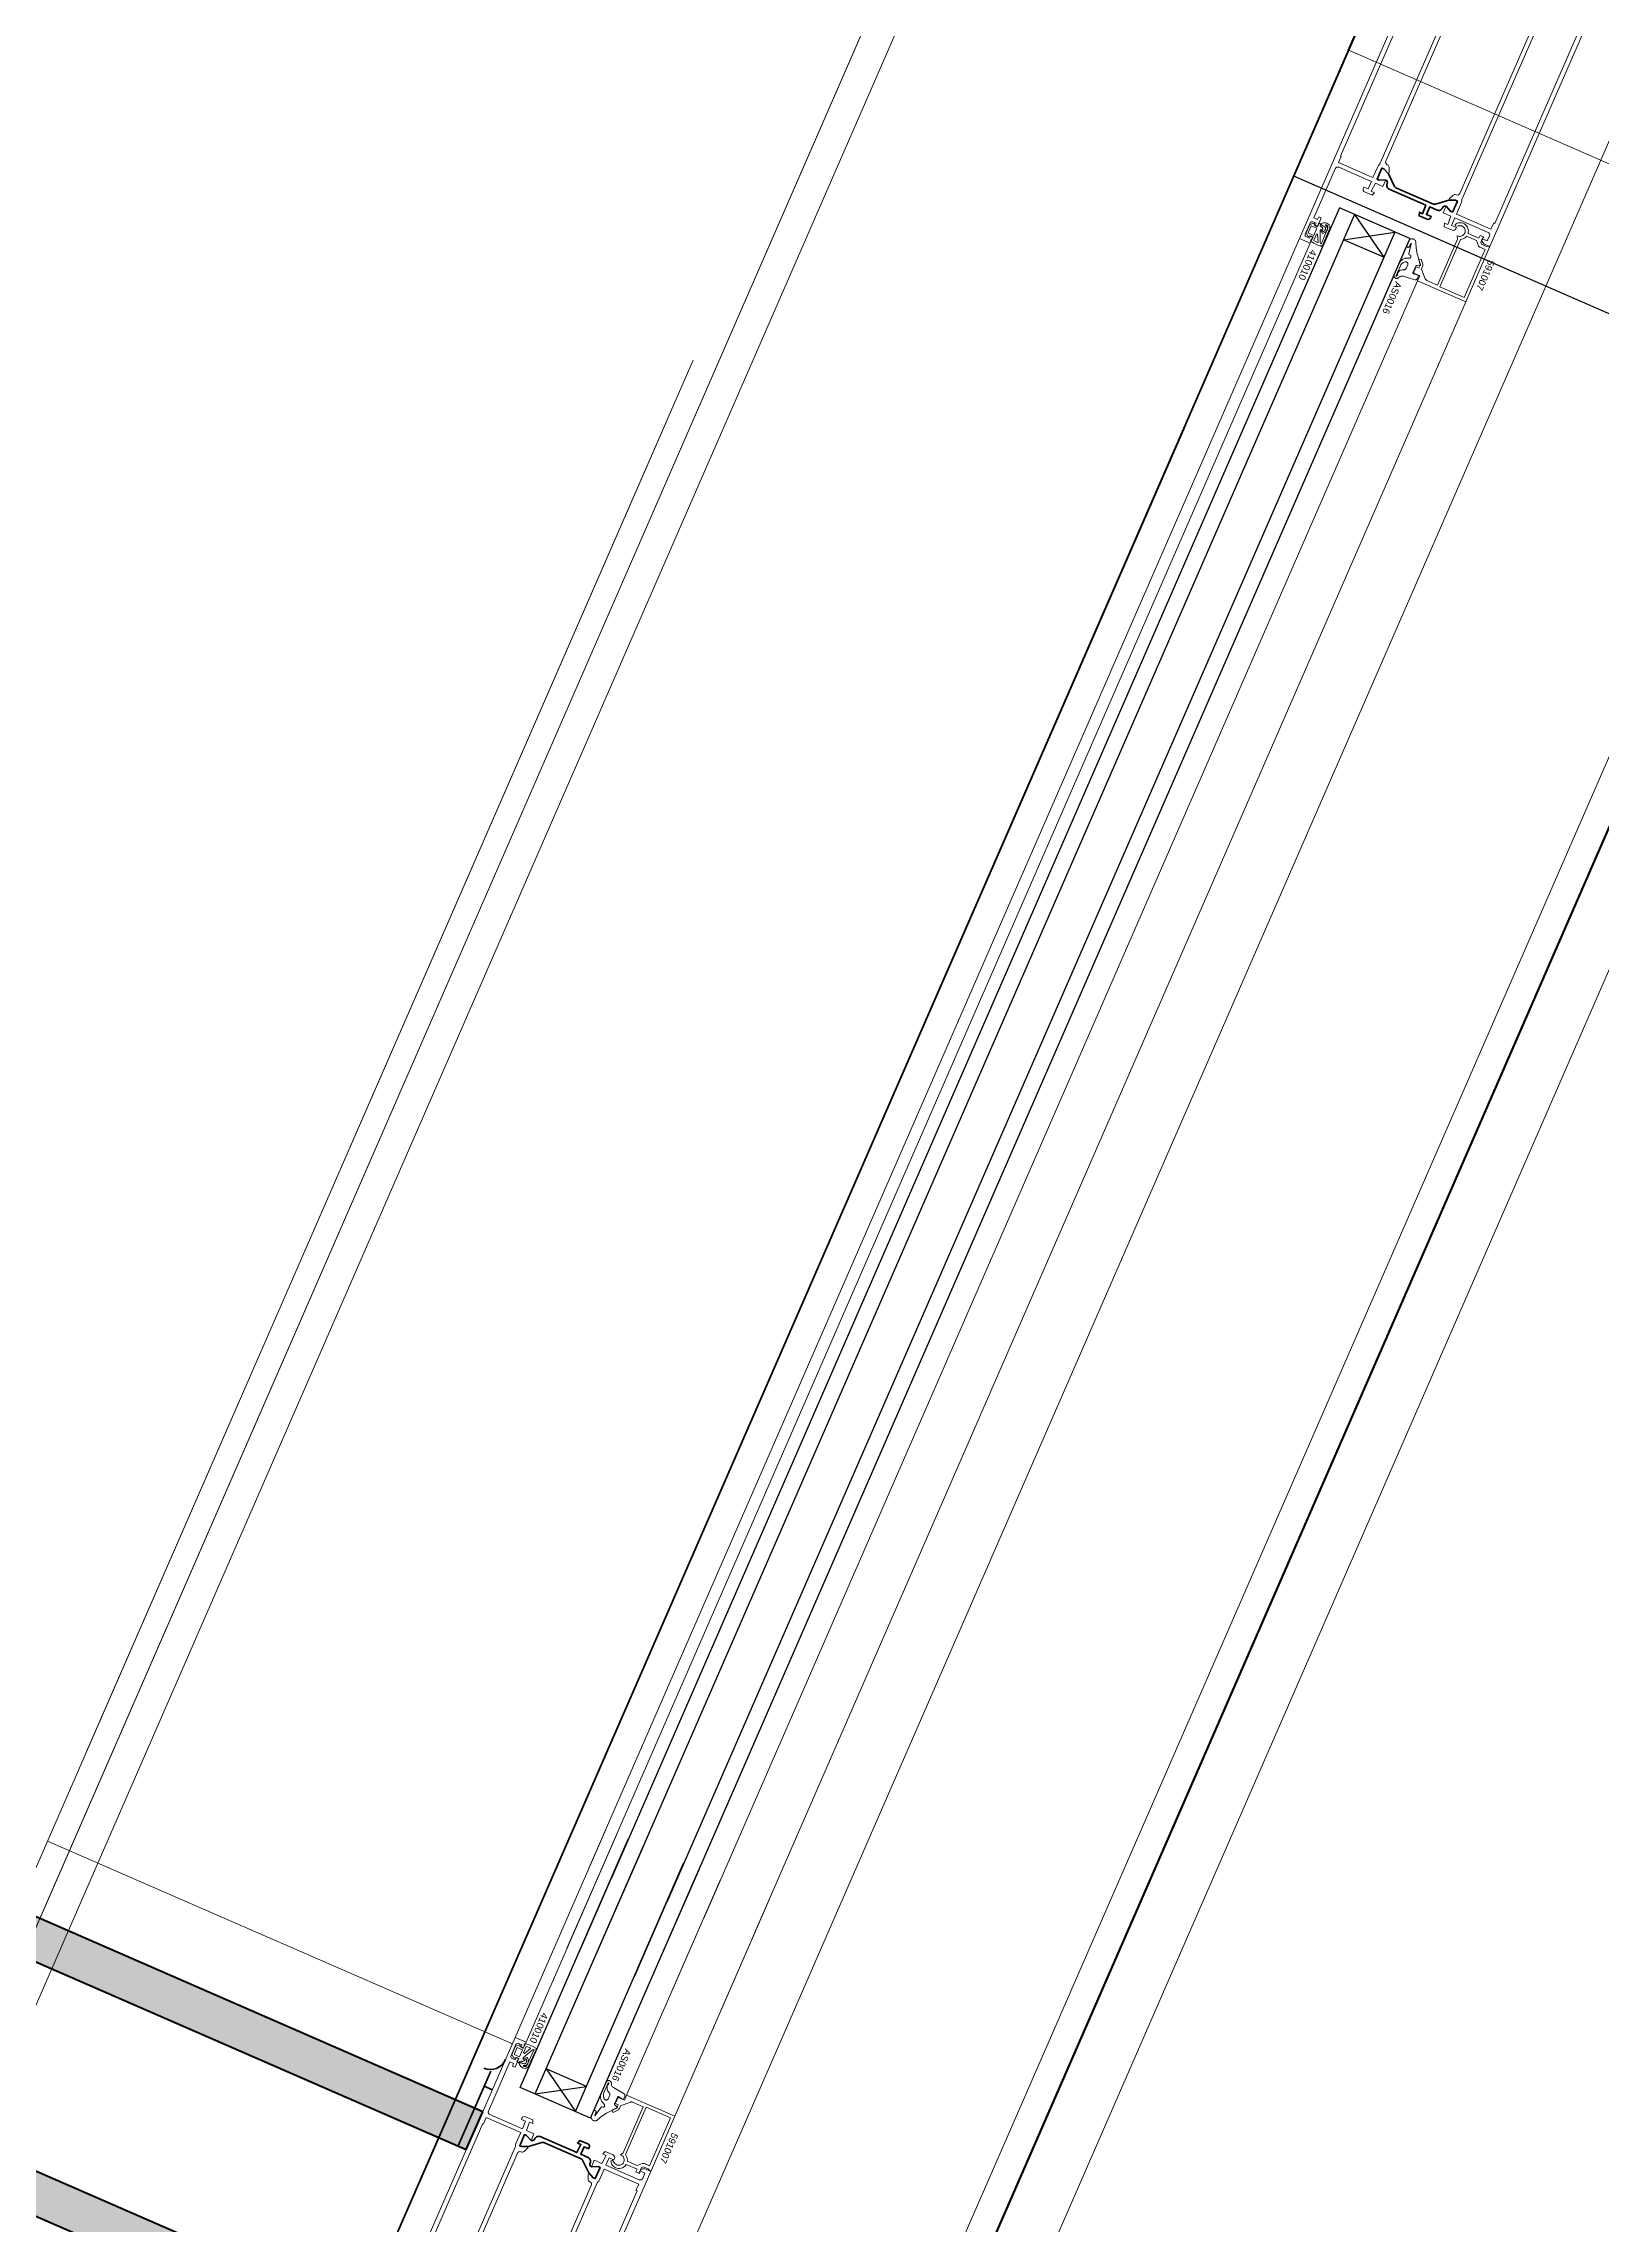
# Model space of a CAD drawing. Header units: millimetres. Extents: x -37281 to 954596, y -59787 to 956680.
# Drawn here: x 8513 to 9081, y -7704 to -6910 of the extents above; entities that cross this region are included whole.
import ezdxf
from ezdxf.enums import TextEntityAlignment as Align

# ---------------------------------------------------------------- set-up
doc = ezdxf.new("R2010")
doc.units = ezdxf.units.MM
doc.header["$MEASUREMENT"] = 0
doc.linetypes.add('Dot & Dashed', pattern=[670.277762, 352.777767, -176.388884, 0, -141.111112])
doc.linetypes.add('Double Dashed', pattern=[1093.611073, 529.166651, -211.666656, 141.111112, -211.666656])
for name, color, linetype, lineweight in [('0_Pen_No__2', 8, 'Continuous', 15), ('0_Pen_No__5', 7, 'Continuous', 25), ('0_Pen_No__6', 7, 'Continuous', 35), ('0_Pen_No__7', 7, 'Continuous', 35), ('0_Pen_No__9', 7, 'Continuous', 13), ('New_A-20-M_Floor_Slab_Pen_No__89', 8, 'Continuous', 20), ('New_A-20-M_Roof_Pen_No__93', 8, 'Continuous', 13), ('New_A-25-M_Curtain_Wall_Pen_No__90', 8, 'Continuous', 20), ('New_A-25-M_Wall_Ext_Pen_No__87', 8, 'Continuous', 20), ('New_ArchiCAD Windows_Pen_No__1', 7, 'Continuous', 13), ('New_ArchiCAD Windows_Pen_No__3', 7, 'Continuous', 18), ('New_ArchiCAD Zone Stamps_Pen_No__9', 7, 'Continuous', 13)]:
    doc.layers.add(name, color=color, linetype=linetype, lineweight=lineweight)
for name, color, linetype, lineweight, true_color in [('0_Pen_No__241', 7, 'Continuous', 13, 0xc30c20), ('0_Pen_No__40', 7, 'Continuous', 35, 0x2a2a2a), ('A-15-MG_Structural_Grid_Pen_No__163', 7, 'Continuous', 0, 0x750077), ('A-25-M_Wall_Int_Pen_No__107', 7, 'Continuous', 15, 0xa6a6a6), ('A-25-M_Wall_Int_Pen_No__27', 7, 'Continuous', 50, 0x2a2a2a), ('New_A-15-MG_Structural_Grid_Phase_2_Pen_No__222', 7, 'Continuous', 13, 0x65af33), ('New_A-25-M_Curtain_Wall_Pen_No__69', 7, 'Continuous', 20, 0x606060), ('New_A-35-M_FFE-Zone_Pen_No__74', 7, 'Continuous', 20, 0x606060), ('New_ArchiCAD Windows_Pen_No__23', 7, 'Continuous', 30, 0x2a2a2a)]:
    doc.layers.add(name, color=color, linetype=linetype, lineweight=lineweight, true_color=true_color)
for name, color, linetype in [('A-15-MG_Structural_Grid', 7, 'Continuous'), ('A-25-M_Wall_Int', 7, 'Continuous'), ('New_A-15-MG_Structural_Grid_Phase_2', 7, 'Continuous'), ('New_A-20-M_Floor_Slab', 7, 'Continuous'), ('New_A-20-M_Roof', 7, 'Continuous'), ('New_A-25-M_Curtain_Wall', 7, 'Continuous'), ('New_A-25-M_Wall_Ext', 7, 'Continuous'), ('New_A-35-M_FFE-Zone', 7, 'Continuous'), ('New_ArchiCAD Windows', 7, 'Continuous')]:
    doc.layers.add(name, color=color, linetype=linetype)
doc.styles.add('GENERATED_STYLE_2', font='')
doc.styles.add('GENERATED_STYLE_3', font='')
doc.styles.add('GENERATED_STYLE_4', font='')
doc.styles.get('GENERATED_STYLE_2').set_extended_font_data('Arial', bold=True)
doc.styles.get('GENERATED_STYLE_3').set_extended_font_data('Arial')
doc.styles.get('GENERATED_STYLE_4').set_extended_font_data('Swis721 BT')

# ---------------------------------------------------------------- blocks, each defined once
blk = doc.blocks.new('Wall_2_3', base_point=(10092.6, -4631.3))
at = {"layer": 'New_A-25-M_Wall_Ext_Pen_No__87', "linetype": 'Continuous', "flags": 128}
for points in [[(10000.93, -4591.33), (2142.47, -22613.27)], [(2234.14, -22653.24), (10092.6, -4631.3)]]:
    blk.add_lwpolyline(points, dxfattribs=at)
blk = doc.blocks.new('Wall_4_3', base_point=(9982.59, -4632.6))
at = {"layer": 'New_A-25-M_Wall_Ext_Pen_No__87', "linetype": 'Continuous', "flags": 128}
for points in [[(9831.34, -4566.65), (7921.52, -8946.49)], [(4871.77, -16353.33), (9982.59, -4632.6)]]:
    blk.add_lwpolyline(points, dxfattribs=at)
blk = doc.blocks.new('Single Office_INB 2115_9_3', base_point=(8057.77, -4933.21))
at = {"layer": 'New_A-35-M_FFE-Zone_Pen_No__74', "linetype": 'Continuous'}
blk.add_line((8511.78, -7592.83), (9849.29, -4525.48), dxfattribs=at)
at = {"layer": 'New_ArchiCAD Zone Stamps_Pen_No__9'}
for tag, height, style, p in [('ROOM_NAME', 250, 'GENERATED_STYLE_2', (6347.73, -3992.94)), ('zoneNameLine2', 250, 'GENERATED_STYLE_2', (6159.3, -4425.07)), ('ROOM_NUMBER', 200, 'GENERATED_STYLE_3', (5970.87, -4845.78)), ('measuredAreaCode', 200, 'GENERATED_STYLE_3', (5813.84, -5205.89)), ('DUMMY_649', 200, 'GENERATED_STYLE_3', (6121.24, -5339.93)), ('DUMMY_650', 200, 'GENERATED_STYLE_3', (6610.58, -5553.31)), ('DUMMY_651', 133.33, 'GENERATED_STYLE_3', (6889.88, -5659.86))]:
    blk.add_attdef(tag, text='', height=height, rotation=336.44041, dxfattribs=dict(at, style=style)).set_placement(p, align=Align.TOP_LEFT)
blk = doc.blocks.new('Slab_4_3', base_point=(-34879.65, -33019.01))
at = {"layer": 'New_A-20-M_Floor_Slab_Pen_No__89', "linetype": 'Continuous', "flags": 128}
blk.add_lwpolyline([(19341.14, -30335.29), (10989.45, -26693.54), (10933.09, -26822.78), (1863.41, -22867.95), (9871.66, -4502.51), (4224.74, -2040.17), (4132.95, -2000.14), (2145.42, -6558.18), (-3141.98, -4252.62), (-10743.58, -11326.43), (-11126.43, -10915.01), (-34879.65, -33019.01)], dxfattribs=at)
blk = doc.blocks.new('Slab_8_3', base_point=(10933.09, -26822.78))
at = {"layer": 'New_A-20-M_Floor_Slab_Pen_No__89', "linetype": 'Continuous', "flags": 128}
blk.add_lwpolyline([(10933.09, -26822.78), (1863.41, -22867.95), (9871.66, -4502.51), (18941.33, -8457.33)], close=True, dxfattribs=at)
blk = doc.blocks.new('Double Window 19[11]_3')
at = {"layer": 'New_ArchiCAD Windows_Pen_No__1', "linetype": 'Continuous'}
for p, q in [((8989.07, -6912.32), (8988.61, -6912.12)), ((9162.77, -6988.06), (8989.07, -6912.32))]:
    blk.add_line(p, q, dxfattribs=at)
at = {"layer": 'New_ArchiCAD Windows_Pen_No__23', "linetype": 'Continuous'}
blk.add_line((8988.61, -6912.12), (9018.58, -6843.37), dxfattribs=at)
blk = doc.blocks.new('Triple Window 19[17]_3')
at = {"layer": 'New_ArchiCAD Windows_Pen_No__1', "linetype": 'Continuous'}
for p, q in [((8989.07, -6912.32), (8988.61, -6912.12)), ((9162.77, -6988.06), (8989.07, -6912.32))]:
    blk.add_line(p, q, dxfattribs=at)
at = {"layer": 'New_ArchiCAD Windows_Pen_No__23', "linetype": 'Continuous'}
for p, q in [((8988.61, -6912.12), (8968.62, -6957.95)), ((8968.62, -6957.95), (9142.78, -7033.89))]:
    blk.add_line(p, q, dxfattribs=at)
at = {"layer": 'New_ArchiCAD Windows_Pen_No__3', "linetype": 'Continuous'}
for p, q in [((8837.36, -6846.16), (7898.06, -9000.28)), ((8968.62, -6957.95), (8626.08, -7743.51)), ((9171.94, -6992.06), (8232.63, -9146.17)), ((8800.24, -7819.46), (9142.78, -7033.89))]:
    blk.add_line(p, q, dxfattribs=at)
blk = doc.blocks.new('Wall_139_3', base_point=(10165.92, -4712.54))
at = {"layer": 'New_ArchiCAD Windows', "color": 251, "linetype": 'Continuous', "lineweight": 20, "true_color": 0x606060}
for name in ['Double Window 19[11]_3', 'Triple Window 19[17]_3']:
    blk.add_blockref(name, (0, 0), dxfattribs=at)
blk = doc.blocks.new('Wall_195_3', base_point=(8503.82, -7589.36))
at = {"layer": 'A-25-M_Wall_Int_Pen_No__107', "linetype": 'Continuous'}
blk.add_hatch(color=256, dxfattribs=at).paths.add_polyline_path([(8497.82, -7603.11), (8667.23, -7676.98), (8673.23, -7663.23), (8503.82, -7589.36)])
at = {"layer": 'A-25-M_Wall_Int_Pen_No__27', "linetype": 'Continuous', "flags": 128}
for points in [[(8673.23, -7663.23), (8503.82, -7589.36)], [(8497.82, -7603.11), (8667.23, -7676.98)], [(8667.23, -7676.98), (8673.23, -7663.23)]]:
    blk.add_lwpolyline(points, dxfattribs=at)
blk = doc.blocks.new('Wall_196_3', base_point=(8463.85, -7681.02))
at = {"layer": 'A-25-M_Wall_Int_Pen_No__107', "linetype": 'Continuous'}
blk.add_hatch(color=256, dxfattribs=at).paths.add_polyline_path([(8463.85, -7681.02), (8633.26, -7754.89), (8639.25, -7741.14), (8469.85, -7667.27)])
at = {"layer": 'A-25-M_Wall_Int_Pen_No__27', "linetype": 'Continuous', "flags": 128}
for points in [[(8469.85, -7667.27), (8463.85, -7681.02)], [(8639.25, -7741.14), (8469.85, -7667.27)], [(8463.85, -7681.02), (8633.26, -7754.89)], [(8633.26, -7754.89), (8639.25, -7741.14)]]:
    blk.add_lwpolyline(points, dxfattribs=at)
blk = doc.blocks.new('Morph_1_3')
at = {"layer": 'New_A-20-M_Roof_Pen_No__93', "linetype": 'Continuous', "flags": 128}
blk.add_lwpolyline([(2064.53, -22792.01), (10012.82, -4564.06)], dxfattribs=at)
blk = doc.blocks.new('Standard grid marker')
at = {"layer": 'A-15-MG_Structural_Grid_Pen_No__163', "linetype": 'Double Dashed'}
for p, q in [((1000, 0), (29725.95, 0)), ((29725.95, 0), (30725.95, 0))]:
    blk.add_line(p, q, dxfattribs=at)
blk.add_point((29725.95, 0), dxfattribs=at)
blk.add_point((29725.95, 0), dxfattribs=at)
at = {"layer": 'A-15-MG_Structural_Grid_Pen_No__163', "style": 'GENERATED_STYLE_4'}
for tag, p in [('AC_MarkerText_1_0', (-500, 41.18)), ('AC_MarkerText_1_1', (31225.95, 41.18))]:
    blk.add_attdef(tag, text='', height=350, rotation=90, dxfattribs=at).set_placement(p, align=Align.MIDDLE_CENTER)
blk = doc.blocks.new('Beam_4_3', base_point=(10000.93, -4591.33))
at = {"layer": 'New_A-25-M_Curtain_Wall_Pen_No__69', "linetype": 'Dot & Dashed'}
blk.add_line((10000.93, -4591.33), (2142.47, -22613.27), dxfattribs=at)
at = {"layer": 'New_A-25-M_Curtain_Wall_Pen_No__90', "linetype": 'Continuous'}
for p, q in [((10000.93, -4591.33), (2142.47, -22613.27)), ((10203.2, -4679.52), (2344.74, -22701.46))]:
    blk.add_line(p, q, dxfattribs=at)
blk = doc.blocks.new('Standard grid marker[55]_3', base_point=(12179.47, 840.07))
at = {"layer": 'New_A-15-MG_Structural_Grid_Phase_2_Pen_No__222', "linetype": 'Double Dashed'}
blk.add_line((11800.31, -29.45), (-2469.84, -32755.44), dxfattribs=at)
at = {"layer": 'New_A-15-MG_Structural_Grid_Phase_2_Pen_No__222', "style": 'GENERATED_STYLE_4'}
for tag, p in [('AC_MarkerText_1_0', (11806.43, 1584.91)), ('AC_MarkerText_1_1', (-3621.73, -33796.76))]:
    blk.add_attdef(tag, text='', height=350, rotation=336.44041, dxfattribs=at).set_placement(p, align=Align.MIDDLE_CENTER)

msp = doc.modelspace()

# ---------------------------------------------------------------- linework, layer by layer
at = {"layer": '0_Pen_No__2', "linetype": 'Continuous', "flags": 128}
for points in [[(9035.57, -6876.3), (9002.31, -6952.57, 0.414214), (9002.83, -6953.88), (9002.88, -6953.9, -0.294108), (9003.48, -6954.81), (9003.51, -6956.58), (9003.23, -6957.22), (9001.61, -6955.42), (9000.88, -6955.1), (8999.12, -6959.14), (8999.85, -6959.46), (9002.27, -6959.42), (9001.23, -6961.8), (8998.48, -6960.6), (8996.96, -6963.54), (8998.16, -6964.06), (8997.28, -6964.99), (8994.57, -6963.81, -0.414214), (8994.06, -6962.49), (8994.26, -6962.03), (8995.81, -6962.71), (8997.01, -6959.96), (8995.6, -6959.35), (8985.19, -6954.81, 0.414214), (8983.87, -6955.33), (8976.08, -6973.2), (8977.45, -6973.8), (8977.85, -6972.88), (8978.77, -6973.28), (8977.37, -6976.49), (8976.45, -6976.09), (8976.85, -6975.17), (8975.75, -6974.69, 0.414214), (8974.7, -6975.11), (8972.94, -6979.14, 0.414214), (8973.36, -6980.19), (8974.46, -6980.67), (8974.86, -6979.76), (8975.77, -6980.16), (8974.77, -6982.45), (8970.83, -6980.73), (9034.78, -6834.07)], [(9062.52, -6888.05), (9029.26, -6964.32, -0.414214), (9027.95, -6964.83), (9027.89, -6964.81, 0.294108), (9026.83, -6964.99), (9025.51, -6966.17), (9025.23, -6966.81), (9027.64, -6966.78), (9028.38, -6967.1), (9026.62, -6971.13), (9025.89, -6970.81), (9024.27, -6969.01), (9023.23, -6971.4), (9025.98, -6972.6), (9024.86, -6975.71), (9023.67, -6975.19), (9023.59, -6976.46), (9026.47, -6977.72, 0.414214), (9027.79, -6977.2), (9027.99, -6976.74), (9026.25, -6975.98), (9027.45, -6973.23), (9028.34, -6973.63), (9039.55, -6978.51, -0.414214), (9040.06, -6979.83), (9039.26, -6981.66), (9037.61, -6980.94), (9037.21, -6981.33), (9037.42, -6981.85, 0.198912), (9038.48, -6982.96), (9040.22, -6983.71), (9084.19, -6882.88)], [(9029.95, -6966.98, -0.112281), (9030.04, -6966.54), (9064.68, -6887.11, -0.112281), (9064.94, -6886.75, 0.112281), (9065.48, -6886.02), (9067.22, -6882.03), (9079.77, -6887.5), (9078.78, -6889.8), (9079.23, -6890), (9042.06, -6975.24), (9041.6, -6975.04), (9040.6, -6977.34), (9028.92, -6972.24)], [(9028.92, -6972.24), (9028.05, -6971.86), (9029.78, -6967.87, 0.112281), (9029.95, -6966.98)], [(8621.09, -7782.79), (8685.04, -7636.13), (8688.99, -7637.85), (8687.99, -7640.14), (8687.07, -7639.74), (8687.47, -7638.83), (8686.37, -7638.35, 0.414214), (8685.32, -7638.76), (8683.56, -7642.79, 0.414214), (8683.97, -7643.85), (8685.07, -7644.33), (8685.47, -7643.41), (8686.39, -7643.81), (8684.99, -7647.02), (8684.07, -7646.62), (8684.47, -7645.7), (8683.1, -7645.1), (8675.3, -7662.98, 0.414214), (8675.82, -7664.29), (8687.64, -7669.45), (8688.84, -7666.7), (8687.28, -7666.02), (8687.48, -7665.56, -0.414214), (8688.8, -7665.04), (8691.5, -7666.22), (8691.42, -7667.5), (8690.23, -7666.97), (8689.11, -7670.09), (8691.86, -7671.29), (8690.82, -7673.67), (8689.2, -7671.87), (8688.47, -7671.55), (8686.71, -7675.59), (8687.45, -7675.91), (8689.86, -7675.87), (8689.58, -7676.51), (8688.26, -7677.7, -0.294108), (8687.2, -7677.87), (8687.14, -7677.85, 0.414214), (8685.83, -7678.37), (8652.57, -7754.63, 0.414214)], [(8690.48, -7785.78), (8734.45, -7684.95), (8732.71, -7684.19, 0.198912), (8731.18, -7684.16), (8730.65, -7684.37), (8730.64, -7684.92), (8732.29, -7685.64), (8731.49, -7687.48, -0.414214), (8730.18, -7687.99), (8718.08, -7682.72), (8719.28, -7679.97), (8721.02, -7680.73), (8721.22, -7680.27, 0.414214), (8720.7, -7678.95), (8717.81, -7677.69), (8716.93, -7678.62), (8718.13, -7679.14), (8716.61, -7682.08), (8713.86, -7680.88), (8712.82, -7683.26), (8715.24, -7683.23), (8715.97, -7683.54), (8714.21, -7687.58), (8713.48, -7687.26), (8711.86, -7685.46), (8711.58, -7686.1), (8711.61, -7687.88, 0.294108), (8712.21, -7688.78), (8712.26, -7688.8, -0.414214), (8712.78, -7690.12), (8679.52, -7766.38, -0.414214)], [(8680.21, -7769.04, -0.112281), (8680.3, -7768.61), (8714.94, -7689.17, -0.112281), (8715.2, -7688.81, 0.112281), (8715.74, -7688.08), (8717.48, -7684.09), (8730.04, -7689.57), (8729.04, -7691.86), (8729.49, -7692.06), (8692.32, -7777.31), (8691.86, -7777.11), (8690.86, -7779.4), (8679.18, -7774.31)]]:
    msp.add_lwpolyline(points, format="xyb", dxfattribs=at)
for points in [[(8996.28, -6958.01), (8997.61, -6958.59), (8999.35, -6954.6, -0.112281), (8999.89, -6953.87, 0.112281), (9000.15, -6953.51), (9034.79, -6874.07, 0.112281), (9034.88, -6873.64, -0.112281), (9035.05, -6872.75), (9036.78, -6868.76), (9024.23, -6863.28), (9023.23, -6865.57), (9022.95, -6865.45), (8985.78, -6950.7), (8986.05, -6950.82), (8985.06, -6953.11)], [(8646.54, -7760.07), (8647.87, -7760.65), (8649.61, -7756.67, -0.112281), (8650.15, -7755.93, 0.112281), (8650.41, -7755.58), (8685.05, -7676.14, 0.112281), (8685.14, -7675.7, -0.112281), (8685.31, -7674.81), (8687.04, -7670.82), (8674.49, -7665.35), (8673.49, -7667.64), (8673.21, -7667.52), (8636.04, -7752.77), (8636.31, -7752.89), (8635.32, -7755.18)]]:
    msp.add_lwpolyline(points, format="xyb", close=True, dxfattribs=at)
for points in [[(9027.7, -6976.22), (9027.5, -6975.69), (9027.87, -6975.42), (9028.28, -6975.21), (9028.72, -6975.07), (9029.17, -6974.99), (9029.63, -6974.99), (9030.08, -6975.05), (9030.52, -6975.19), (9030.97, -6975.43), (9031.38, -6975.74), (9031.72, -6976.11), (9032, -6976.54), (9032.21, -6977.01), (9032.34, -6977.5), (9032.38, -6978.01), (9032.34, -6978.52), (9032.28, -6978.9), (9036.23, -6980.62), (9036.67, -6979.61), (9037.95, -6980.17), (9037.79, -6980.54), (9037.61, -6980.46), (9036.85, -6982.2), (9037.11, -6982.86), (9038.9, -6983.64), (9039.81, -6983.53), (9040.12, -6983.95), (9031.44, -7003.84), (9013.85, -6996.17), (9014.64, -6994.34), (9012.54, -6993.42), (9012.48, -6992.53), (9012.62, -6992.43), (9012.73, -6992.32), (9012.83, -6992.19), (9012.9, -6992.04), (9012.95, -6991.89), (9012.98, -6991.72), (9012.97, -6991.56), (9012.94, -6991.4), (9013.35, -6991.05), (9014.36, -6991.49), (9014.82, -6990.43), (9014.26, -6988.52), (9015.21, -6988.23), (9015.68, -6989.8), (9015.74, -6990.07), (9015.76, -6990.35), (9015.74, -6990.63), (9015.68, -6990.9), (9015.59, -6991.17), (9015.28, -6991.89), (9016.68, -6995.45), (9016.75, -6995.59), (9016.84, -6995.72), (9016.95, -6995.84), (9017.08, -6995.93), (9017.22, -6996), (9021.14, -6997.71)], [(9021.14, -6997.71), (9028.45, -6980.94), (9028.32, -6979.78), (9028.75, -6979.9), (9029.08, -6979.97), (9029.41, -6979.97), (9029.74, -6979.92), (9030.06, -6979.82), (9030.35, -6979.66), (9030.61, -6979.46), (9030.84, -6979.21), (9031.01, -6978.93), (9031.14, -6978.62), (9031.22, -6978.29), (9031.23, -6977.96), (9031.19, -6977.63), (9031.1, -6977.31), (9030.95, -6977.01), (9030.75, -6976.74), (9030.51, -6976.51), (9030.23, -6976.33), (9029.93, -6976.19), (9029.61, -6976.11), (9029.28, -6976.08), (9028.94, -6976.11), (9028.62, -6976.19), (9027.7, -6976.22)], [(8720.44, -7680.88), (8719.91, -7681.09), (8719.97, -7681.54), (8720.09, -7681.98), (8720.29, -7682.4), (8720.54, -7682.78), (8720.85, -7683.12), (8721.2, -7683.41), (8721.6, -7683.64), (8722.08, -7683.81), (8722.59, -7683.89), (8723.1, -7683.89), (8723.6, -7683.81), (8724.08, -7683.64), (8724.53, -7683.4), (8724.93, -7683.09), (8725.28, -7682.71), (8725.52, -7682.41), (8729.46, -7684.13), (8729.02, -7685.13), (8730.31, -7685.69), (8730.47, -7685.33), (8730.28, -7685.25), (8731.04, -7683.51), (8731.7, -7683.25), (8733.49, -7684.03), (8734.04, -7684.77), (8734.55, -7684.71), (8743.23, -7664.82), (8725.63, -7657.14), (8724.83, -7658.98), (8722.72, -7658.06), (8722.03, -7658.63), (8722.05, -7658.79), (8722.05, -7658.95), (8722.02, -7659.11), (8721.96, -7659.26), (8721.88, -7659.41), (8721.78, -7659.53), (8721.66, -7659.64), (8721.52, -7659.73), (8721.54, -7660.27), (8722.55, -7660.71), (8722.09, -7661.76), (8720.3, -7662.65), (8720.74, -7663.55), (8722.21, -7662.82), (8722.45, -7662.68), (8722.66, -7662.51), (8722.86, -7662.3), (8723.02, -7662.08), (8723.15, -7661.83), (8723.46, -7661.11), (8727.03, -7659.71), (8727.18, -7659.66), (8727.34, -7659.64), (8727.49, -7659.65), (8727.65, -7659.68), (8727.8, -7659.73), (8731.72, -7661.44)], [(8731.72, -7661.44), (8724.41, -7678.21), (8723.47, -7678.9), (8723.85, -7679.13), (8724.12, -7679.33), (8724.35, -7679.57), (8724.54, -7679.85), (8724.68, -7680.15), (8724.76, -7680.47), (8724.79, -7680.8), (8724.76, -7681.14), (8724.68, -7681.46), (8724.54, -7681.76), (8724.35, -7682.04), (8724.12, -7682.28), (8723.85, -7682.47), (8723.55, -7682.62), (8723.23, -7682.71), (8722.9, -7682.75), (8722.56, -7682.73), (8722.24, -7682.66), (8721.93, -7682.53), (8721.65, -7682.35), (8721.4, -7682.12), (8721.2, -7681.86), (8721.04, -7681.56), (8720.44, -7680.88)]]:
    msp.add_lwpolyline(points, dxfattribs=at)
for points in [[(9021.93, -6998.39), (9030.82, -7002.26), (9038.46, -6984.76), (9036.55, -6983.92), (9036.41, -6983.85), (9036.29, -6983.76), (9036.18, -6983.64), (9036.09, -6983.51), (9036.02, -6983.37), (9035.29, -6981.52), (9031.71, -6979.96), (9031.35, -6980.34), (9030.94, -6980.65), (9030.47, -6980.89), (9029.98, -6981.05), (9029.46, -6981.12)], [(8732.76, -7661.56), (8741.65, -7665.44), (8734.01, -7682.95), (8732.1, -7682.11), (8731.96, -7682.06), (8731.8, -7682.04), (8731.64, -7682.03), (8731.49, -7682.05), (8731.34, -7682.1), (8729.49, -7682.83), (8725.9, -7681.27), (8725.94, -7680.75), (8725.89, -7680.23), (8725.75, -7679.73), (8725.53, -7679.25), (8725.23, -7678.83)]]:
    msp.add_lwpolyline(points, close=True, dxfattribs=at)
at = {"layer": '0_Pen_No__241', "linetype": 'Continuous'}
msp.add_line((8514.61, -7564.61), (8684.02, -7638.48), dxfattribs=at)
at = {"layer": '0_Pen_No__40', "linetype": 'Continuous'}
for p, q in [((9735.36, -5700.74), (2596.69, -22071.98)), ((8676.11, -7648.45), (8664.12, -7675.95)), ((8676.71, -7655.25), (8673.71, -7653.95))]:
    msp.add_line(p, q, dxfattribs=at)
msp.add_arc((8676, -7641.85), 6, 246.44041, 336.44041, dxfattribs=at)
at = {"layer": '0_Pen_No__5', "linetype": 'Continuous'}
for p, q in [((8985.38, -6969.62), (8720.2, -7577.78)), ((8990.88, -6972.02), (8725.7, -7580.18)), ((9011.05, -6980.81), (8985.38, -6969.62)), ((8990.88, -6972.02), (9001.55, -6987.58)), ((9005.55, -6978.41), (8740.36, -7586.58)), ((9011.05, -6980.81), (8745.86, -7588.98)), ((8986.89, -6981.19), (9005.55, -6978.41)), ((9001.55, -6987.58), (8986.89, -6981.19)), ((8686.81, -7654.35), (8726.24, -7563.93)), ((8692.31, -7656.75), (8731.74, -7566.32)), ((8726.24, -7563.93), (8708.22, -7605.24)), ((8731.74, -7566.32), (8713.72, -7607.63)), ((8706.97, -7663.15), (8746.4, -7572.72)), ((8712.47, -7665.55), (8751.9, -7575.12)), ((8746.4, -7572.72), (8728.39, -7614.03)), ((8751.9, -7575.12), (8733.89, -7616.43)), ((8710.97, -7653.98), (8696.3, -7647.59)), ((8696.3, -7647.59), (8706.97, -7663.15)), ((8712.47, -7665.55), (8686.81, -7654.35)), ((8692.31, -7656.75), (8710.97, -7653.98))]:
    msp.add_line(p, q, dxfattribs=at)
at = {"layer": '0_Pen_No__6', "linetype": 'Continuous', "flags": 128}
for points in [[(9002.79, -6960.74, 0.414214), (9002.27, -6959.42), (8999.85, -6959.46), (8999.12, -6959.14), (9000.88, -6955.1), (9001.61, -6955.42), (9003.24, -6957.2), (9005.49, -6961.77, 0.176327), (9005.99, -6962.24), (9019.67, -6968.21, 0.176327), (9020.35, -6968.25), (9025.24, -6966.79), (9027.64, -6966.78), (9028.38, -6967.1), (9026.62, -6971.13), (9025.89, -6970.81), (9024.27, -6969.01, 0.414214), (9022.95, -6969.53), (9022.91, -6969.62, -0.414214), (9020.94, -6970.4), (9018.28, -6969.24), (9017.08, -6971.99), (9018.82, -6972.75), (9018.62, -6973.21, -0.414214), (9017.31, -6973.72), (9014.42, -6972.46), (9014.5, -6971.19), (9015.7, -6971.71), (9016.81, -6968.6), (9003.52, -6962.8, -0.414214), (9002.75, -6960.83)], [(8711.85, -7685.48), (8713.48, -7687.26), (8714.21, -7687.58), (8715.97, -7683.54), (8715.24, -7683.23), (8712.82, -7683.26, -0.414214), (8712.3, -7681.95), (8712.34, -7681.85, 0.414214), (8711.57, -7679.88), (8708.91, -7678.72), (8710.11, -7675.97), (8711.85, -7676.73), (8712.05, -7676.27, 0.414214), (8711.53, -7674.96), (8708.65, -7673.7), (8707.77, -7674.62), (8708.96, -7675.14), (8707.44, -7678.08), (8694.15, -7672.29, 0.414214), (8692.18, -7673.06), (8692.14, -7673.15, -0.414214), (8690.82, -7673.67), (8689.2, -7671.87), (8688.47, -7671.55), (8686.71, -7675.59), (8687.45, -7675.91), (8689.85, -7675.89), (8694.74, -7674.43, -0.176327), (8695.42, -7674.47), (8709.1, -7680.44, -0.176327), (8709.6, -7680.91)]]:
    msp.add_lwpolyline(points, format="xyb", close=True, dxfattribs=at)
at = {"layer": '0_Pen_No__9', "linetype": 'Continuous'}
for p, q in [((8970.83, -6980.73), (8712.04, -7574.23)), ((8974.77, -6982.45), (8715.98, -7575.95)), ((9013.85, -6996.17), (8753.84, -7592.45)), ((9031.44, -7003.84), (8771.44, -7600.13)), ((8685.04, -7636.13), (8718.08, -7560.37)), ((8688.99, -7637.85), (8722.02, -7562.09)), ((8722.02, -7562.09), (8704.01, -7603.4)), ((8725.63, -7657.14), (8759.88, -7578.6)), ((8759.88, -7578.6), (8741.87, -7619.91)), ((8743.23, -7664.82), (8777.48, -7586.27)), ((8777.48, -7586.27), (8759.47, -7627.58))]:
    msp.add_line(p, q, dxfattribs=at)
at = {"layer": '0_Pen_No__9', "linetype": 'Continuous', "flags": 128}
for points in [[(8981.78, -6977.18), (8979.37, -6983.06), (8979.09, -6983.62), (8978.53, -6983.35), (8978.46, -6983.51), (8978.29, -6983.46), (8977.14, -6983.05), (8976.05, -6982.5), (8975.05, -6981.82), (8974.82, -6981.64), (8975.72, -6980.35), (8974.41, -6979.78), (8974.29, -6980.06), (8973.93, -6980.07), (8973.25, -6978.7), (8974.58, -6975.63), (8976.05, -6975.2), (8976.29, -6975.47), (8976.17, -6975.75), (8977.48, -6976.32), (8977.72, -6975.21), (8978.5, -6975.37), (8978.37, -6976), (8978.72, -6976.51), (8978.84, -6976.56), (8978.94, -6976.62), (8979.03, -6976.7), (8979.11, -6976.79), (8979.17, -6976.89), (8979.22, -6977), (8979.25, -6977.12), (8979.29, -6977.29), (8979.31, -6977.47), (8979.29, -6977.65), (8979.25, -6977.82), (8979.18, -6977.99), (8979.43, -6978.27), (8979.63, -6978.18), (8979.82, -6978.05), (8979.99, -6977.9), (8980.13, -6977.73), (8980.24, -6977.53), (8980.32, -6977.32), (8980.34, -6977.18), (8980.34, -6977.05), (8980.31, -6976.92), (8980.26, -6976.79), (8980.19, -6976.68), (8980.09, -6976.58), (8979.99, -6976.49), (8979.81, -6976.34), (8979.61, -6976.21), (8979.39, -6976.11), (8979.16, -6976.05), (8978.92, -6976.02), (8978.73, -6975.31), (8979.12, -6975.15), (8979.53, -6975.05), (8979.94, -6975.02), (8980.36, -6975.07), (8980.77, -6975.18), (8981.14, -6975.37), (8981.48, -6975.61), (8981.63, -6975.8), (8981.75, -6976.01), (8981.84, -6976.24), (8981.88, -6976.47), (8981.89, -6976.71), (8981.86, -6976.95)], [(8978.88, -6982.54), (8981.19, -6976.82), (8981.2, -6976.68), (8981.19, -6976.53), (8981.16, -6976.39), (8981.1, -6976.26), (8981.03, -6976.13), (8980.93, -6976.02), (8980.82, -6975.93), (8980.69, -6975.86), (8980.56, -6975.81), (8980.42, -6975.78), (8980.35, -6975.93), (8980.54, -6976.08), (8980.7, -6976.26), (8980.83, -6976.45), (8980.93, -6976.67), (8980.99, -6976.9), (8981.01, -6977.14), (8980.99, -6977.37), (8980.86, -6977.71), (8980.68, -6978.02), (8980.46, -6978.3), (8980.19, -6978.53), (8979.88, -6978.72), (8979.55, -6978.86), (8979.2, -6978.95), (8978.58, -6977.83), (8978.8, -6977.61), (8978.69, -6977.31), (8978.34, -6977.79), (8978.4, -6982.25), (8978.62, -6982.72), (8978.81, -6982.71)], [(8976.01, -6979.61), (8974, -6978.73), (8975.11, -6976.16), (8977.13, -6977.04)], [(8976.1, -6981.47), (8976, -6981.4), (8976.98, -6979.14), (8977.36, -6979.2), (8977.6, -6982.27), (8977.37, -6982.17)], [(9012.9, -6995.82), (9013.03, -6995.83), (9013.16, -6995.82), (9013.29, -6995.79), (9013.41, -6995.73), (9013.52, -6995.66), (9013.62, -6995.57), (9013.7, -6995.47), (9013.77, -6995.35), (9014.12, -6994.54), (9014.13, -6994.5), (9014.14, -6994.45), (9014.14, -6994.39), (9014.13, -6994.34), (9014.12, -6994.3), (9014.09, -6994.25), (9014.06, -6994.21), (9014.02, -6994.18), (9013.98, -6994.15), (9013.93, -6994.14), (9012.36, -6993.66), (9012.31, -6993.65), (9012.27, -6993.62), (9012.23, -6993.59), (9012.2, -6993.55), (9012.17, -6993.5), (9012.16, -6993.46), (9012.15, -6993.41), (9012.15, -6993.36), (9012.15, -6993.31), (9012.17, -6993.26), (9013.25, -6990.79), (9013.27, -6990.75), (9013.29, -6990.71), (9013.33, -6990.68), (9013.36, -6990.66), (9013.4, -6990.63), (9013.45, -6990.62), (9013.49, -6990.61), (9013.54, -6990.61), (9014.61, -6990.68), (9014.66, -6990.68), (9014.71, -6990.67), (9014.75, -6990.65), (9014.8, -6990.63), (9014.83, -6990.59), (9014.87, -6990.56), (9014.89, -6990.51), (9014.91, -6990.47), (9014.92, -6990.42), (9014.92, -6990.37), (9014.92, -6990.32), (9014.9, -6990.27), (9014.31, -6988.34), (9013.68, -6986.35), (9013.33, -6984.3), (9013.27, -6982.21), (9013.24, -6981.98), (9013.16, -6981.75), (9013.05, -6981.54), (9012.91, -6981.35), (9012.73, -6981.18), (9012.53, -6981.05), (9012.31, -6980.96), (9012.08, -6980.91), (9011.84, -6980.89), (9011.6, -6980.92), (9011.37, -6980.99), (9011.16, -6981.09), (9010.96, -6981.23), (9010.79, -6981.4), (9009.97, -6983.29), (9009.94, -6983.37), (9009.93, -6983.45), (9009.93, -6983.53), (9009.94, -6983.62), (9009.97, -6983.69), (9010.01, -6983.77), (9010.06, -6983.83), (9010.12, -6983.89), (9010.19, -6983.93), (9010.27, -6983.96), (9010.35, -6983.98), (9010.43, -6983.99), (9010.51, -6983.98), (9010.59, -6983.96), (9010.67, -6983.93), (9010.74, -6983.89), (9010.8, -6983.83), (9010.85, -6983.76), (9010.89, -6983.69), (9011.31, -6982.72), (9011.33, -6982.68), (9011.36, -6982.64), (9011.39, -6982.6), (9011.43, -6982.57), (9011.47, -6982.55), (9011.52, -6982.54), (9011.57, -6982.53), (9011.58, -6982.57), (9011.59, -6982.62), (9011.59, -6982.67), (9011.58, -6982.71), (9010.7, -6986.38), (9010.69, -6986.46), (9010.72, -6986.53), (9010.74, -6986.57), (9010.76, -6986.61), (9010.8, -6986.64), (9010.83, -6986.67), (9010.88, -6986.69), (9011.16, -6986.82), (9011.24, -6986.86), (9011.3, -6986.91), (9011.36, -6986.98), (9011.41, -6987.05), (9011.44, -6987.13), (9011.46, -6987.22), (9011.46, -6987.31), (9011.45, -6987.39), (9011.42, -6987.48), (9011.38, -6987.55), (9011.32, -6987.62), (9011.26, -6987.68), (9011.01, -6987.86), (9010.97, -6987.89), (9010.93, -6987.9), (9010.88, -6987.92), (9010.84, -6987.92), (9009.41, -6987.98), (9009.34, -6987.99), (9009.27, -6988.01), (9008.95, -6988.12), (9008.49, -6988.31), (9008.07, -6988.59), (9007.7, -6988.93), (9007.39, -6989.32), (9007.15, -6989.76), (9005.35, -6993.88), (9005.3, -6994.04), (9005.27, -6994.2), (9005.27, -6994.37), (9005.3, -6994.53), (9005.35, -6994.69), (9005.43, -6994.84), (9005.54, -6994.97), (9005.66, -6995.08), (9005.8, -6995.17), (9005.95, -6995.23), (9006.11, -6995.27), (9006.28, -6995.28), (9006.44, -6995.27), (9006.6, -6995.23), (9006.76, -6995.16), (9006.89, -6995.06), (9007.01, -6994.95), (9007.19, -6994.78), (9007.39, -6994.65), (9007.61, -6994.54), (9007.84, -6994.48), (9008.08, -6994.45), (9008.33, -6994.46), (9008.56, -6994.51)], [(9010.27, -6990.36), (9010.31, -6990.23), (9010.34, -6990.09), (9010.33, -6989.96), (9010.31, -6989.83), (9010.26, -6989.7), (9010.2, -6989.58), (9010.11, -6989.48), (9010.01, -6989.39), (9009.89, -6989.32), (9009.77, -6989.27), (9009.63, -6989.24), (9009.5, -6989.24), (9009.36, -6989.26), (9008.99, -6989.37), (9008.64, -6989.54), (9008.32, -6989.77), (9008.03, -6990.04), (9007.8, -6990.35), (9007.61, -6990.7), (9006.06, -6994.25), (9006.06, -6994.27), (9006.05, -6994.3), (9006.05, -6994.32), (9006.06, -6994.35), (9006.06, -6994.37), (9006.08, -6994.39), (9006.09, -6994.41), (9006.11, -6994.43), (9006.13, -6994.44), (9006.15, -6994.45), (9006.18, -6994.46), (9006.2, -6994.46), (9006.23, -6994.46), (9006.25, -6994.45), (9006.27, -6994.44), (9006.29, -6994.43), (9006.31, -6994.41), (9006.33, -6994.39), (9006.34, -6994.37), (9006.49, -6994.03), (9006.5, -6993.99), (9006.51, -6993.94), (9006.51, -6993.9), (9006.5, -6993.85), (9006.49, -6993.81), (9006.47, -6993.77), (9006.45, -6993.73), (9006.42, -6993.69), (9006.45, -6993.61), (9006.63, -6993.27), (9006.86, -6992.96), (9007.13, -6992.7), (9007.45, -6992.47), (9007.79, -6992.3), (9008.16, -6992.18), (9008.54, -6992.12), (9008.92, -6992.12), (9009.04, -6992.12), (9009.17, -6992.1), (9009.28, -6992.06), (9009.39, -6992), (9009.49, -6991.93), (9009.58, -6991.85), (9009.65, -6991.75), (9009.71, -6991.64)], [(8689.9, -7646.57), (8692.56, -7640.81), (8692.78, -7640.22), (8692.2, -7639.99), (8692.27, -7639.83), (8692.12, -7639.74), (8691.04, -7639.17), (8689.9, -7638.75), (8688.71, -7638.48), (8688.43, -7638.44), (8688.1, -7639.97), (8686.78, -7639.4), (8686.9, -7639.12), (8686.66, -7638.85), (8685.2, -7639.28), (8683.86, -7642.35), (8684.54, -7643.72), (8684.9, -7643.71), (8685.02, -7643.43), (8686.34, -7644), (8685.69, -7644.94), (8686.34, -7645.4), (8686.71, -7644.88), (8687.33, -7644.78), (8687.43, -7644.84), (8687.55, -7644.87), (8687.67, -7644.89), (8687.79, -7644.88), (8687.9, -7644.86), (8688.02, -7644.82), (8688.12, -7644.76), (8688.28, -7644.67), (8688.42, -7644.56), (8688.54, -7644.43), (8688.64, -7644.28), (8688.72, -7644.11), (8689.09, -7644.1), (8689.16, -7644.32), (8689.2, -7644.54), (8689.2, -7644.77), (8689.17, -7644.99), (8689.1, -7645.21), (8689, -7645.41), (8688.92, -7645.51), (8688.81, -7645.6), (8688.7, -7645.67), (8688.57, -7645.72), (8688.44, -7645.74), (8688.3, -7645.75), (8688.17, -7645.73), (8687.93, -7645.7), (8687.7, -7645.64), (8687.48, -7645.54), (8687.28, -7645.42), (8687.1, -7645.26), (8686.45, -7645.61), (8686.59, -7646), (8686.8, -7646.37), (8687.06, -7646.69), (8687.38, -7646.97), (8687.74, -7647.18), (8688.13, -7647.34), (8688.54, -7647.42), (8688.78, -7647.4), (8689.02, -7647.35), (8689.24, -7647.25), (8689.44, -7647.13), (8689.62, -7646.97), (8689.78, -7646.78)], [(8687.75, -7640.69), (8685.73, -7639.81), (8684.61, -7642.38), (8686.63, -7643.26)], [(8691.84, -7640.8), (8689.23, -7646.38), (8689.13, -7646.49), (8689.02, -7646.58), (8688.89, -7646.65), (8688.76, -7646.7), (8688.61, -7646.73), (8688.47, -7646.74), (8688.32, -7646.72), (8688.19, -7646.67), (8688.05, -7646.61), (8687.94, -7646.53), (8688.01, -7646.37), (8688.24, -7646.41), (8688.48, -7646.41), (8688.72, -7646.37), (8688.94, -7646.29), (8689.15, -7646.18), (8689.34, -7646.03), (8689.5, -7645.86), (8689.66, -7645.54), (8689.76, -7645.2), (8689.81, -7644.84), (8689.8, -7644.48), (8689.73, -7644.13), (8689.61, -7643.79), (8689.43, -7643.48), (8688.2, -7643.78), (8688.18, -7644.1), (8687.89, -7644.22), (8688, -7643.63), (8691.31, -7640.64), (8691.8, -7640.49), (8691.92, -7640.63)], [(8689.17, -7639.49), (8689.05, -7639.46), (8688.06, -7641.72), (8688.37, -7641.96), (8690.78, -7640.04), (8690.55, -7639.94)], [(8724.72, -7656.69), (8724.82, -7656.78), (8724.9, -7656.88), (8724.97, -7657), (8725.01, -7657.13), (8725.04, -7657.26), (8725.04, -7657.39), (8725.02, -7657.52), (8724.97, -7657.65), (8724.62, -7658.45), (8724.6, -7658.5), (8724.57, -7658.54), (8724.53, -7658.57), (8724.49, -7658.6), (8724.44, -7658.62), (8724.39, -7658.63), (8724.34, -7658.63), (8724.29, -7658.63), (8724.24, -7658.61), (8724.19, -7658.59), (8722.78, -7657.76), (8722.73, -7657.74), (8722.69, -7657.72), (8722.64, -7657.72), (8722.58, -7657.72), (8722.54, -7657.73), (8722.49, -7657.75), (8722.45, -7657.78), (8722.41, -7657.81), (8722.38, -7657.85), (8722.35, -7657.9), (8721.28, -7660.36), (8721.26, -7660.41), (8721.25, -7660.45), (8721.25, -7660.5), (8721.26, -7660.54), (8721.27, -7660.59), (8721.29, -7660.63), (8721.32, -7660.67), (8721.35, -7660.7), (8722.12, -7661.44), (8722.15, -7661.48), (8722.18, -7661.52), (8722.2, -7661.57), (8722.21, -7661.61), (8722.21, -7661.66), (8722.21, -7661.71), (8722.2, -7661.76), (8722.17, -7661.81), (8722.15, -7661.85), (8722.11, -7661.88), (8722.07, -7661.91), (8722.02, -7661.94), (8720.21, -7662.81), (8718.32, -7663.7), (8716.58, -7664.85), (8715.01, -7666.22), (8714.81, -7666.36), (8714.6, -7666.46), (8714.37, -7666.52), (8714.13, -7666.54), (8713.89, -7666.53), (8713.66, -7666.47), (8713.44, -7666.37), (8713.24, -7666.24), (8713.07, -7666.07), (8712.92, -7665.88), (8712.82, -7665.66), (8712.75, -7665.43), (8712.72, -7665.2), (8712.73, -7664.96), (8713.55, -7663.07), (8713.59, -7663), (8713.64, -7662.93), (8713.7, -7662.87), (8713.77, -7662.83), (8713.85, -7662.8), (8713.93, -7662.77), (8714.01, -7662.77), (8714.09, -7662.77), (8714.17, -7662.79), (8714.25, -7662.83), (8714.32, -7662.87), (8714.38, -7662.93), (8714.43, -7662.99), (8714.47, -7663.07), (8714.5, -7663.14), (8714.51, -7663.23), (8714.51, -7663.31), (8714.5, -7663.39), (8714.47, -7663.47), (8714.05, -7664.44), (8714.03, -7664.49), (8714.02, -7664.53), (8714.02, -7664.58), (8714.02, -7664.63), (8714.04, -7664.67), (8714.06, -7664.72), (8714.08, -7664.76), (8714.12, -7664.74), (8714.16, -7664.71), (8714.2, -7664.68), (8714.23, -7664.64), (8716.32, -7661.51), (8716.37, -7661.44), (8716.43, -7661.41), (8716.48, -7661.4), (8716.52, -7661.39), (8716.57, -7661.39), (8716.62, -7661.4), (8716.66, -7661.42), (8716.95, -7661.54), (8717.03, -7661.57), (8717.12, -7661.58), (8717.2, -7661.58), (8717.29, -7661.56), (8717.37, -7661.53), (8717.44, -7661.49), (8717.51, -7661.43), (8717.56, -7661.36), (8717.6, -7661.28), (8717.63, -7661.2), (8717.65, -7661.11), (8717.64, -7661.03), (8717.61, -7660.72), (8717.6, -7660.67), (8717.59, -7660.63), (8717.57, -7660.59), (8717.54, -7660.56), (8716.61, -7659.47), (8716.57, -7659.41), (8716.54, -7659.35), (8716.39, -7659.04), (8716.23, -7658.56), (8716.14, -7658.07), (8716.13, -7657.57), (8716.21, -7657.07), (8716.38, -7656.6), (8718.17, -7652.48), (8718.25, -7652.33), (8718.35, -7652.2), (8718.47, -7652.09), (8718.61, -7652), (8718.77, -7651.93), (8718.93, -7651.89), (8719.09, -7651.88), (8719.26, -7651.89), (8719.42, -7651.93), (8719.57, -7652), (8719.71, -7652.09), (8719.83, -7652.2), (8719.93, -7652.33), (8720.01, -7652.48), (8720.06, -7652.64), (8720.09, -7652.8), (8720.08, -7652.97), (8720.08, -7653.21), (8720.12, -7653.45), (8720.19, -7653.68), (8720.3, -7653.9), (8720.45, -7654.09), (8720.62, -7654.26), (8720.82, -7654.4)], [(8718.94, -7658.48), (8718.87, -7658.6), (8718.79, -7658.71), (8718.69, -7658.8), (8718.57, -7658.87), (8718.45, -7658.92), (8718.32, -7658.95), (8718.18, -7658.96), (8718.05, -7658.95), (8717.92, -7658.91), (8717.8, -7658.85), (8717.69, -7658.77), (8717.59, -7658.68), (8717.51, -7658.57), (8717.34, -7658.21), (8717.23, -7657.84), (8717.17, -7657.45), (8717.18, -7657.06), (8717.25, -7656.67), (8717.38, -7656.3), (8718.93, -7652.75), (8718.94, -7652.73), (8718.95, -7652.71), (8718.97, -7652.69), (8718.99, -7652.68), (8719.01, -7652.67), (8719.04, -7652.66), (8719.06, -7652.66), (8719.09, -7652.66), (8719.11, -7652.67), (8719.13, -7652.68), (8719.16, -7652.69), (8719.17, -7652.71), (8719.19, -7652.73), (8719.2, -7652.75), (8719.21, -7652.77), (8719.21, -7652.8), (8719.21, -7652.82), (8719.21, -7652.85), (8719.2, -7652.87), (8719.05, -7653.21), (8719.03, -7653.25), (8719, -7653.28), (8718.97, -7653.32), (8718.93, -7653.34), (8718.89, -7653.36), (8718.85, -7653.38), (8718.8, -7653.38), (8718.76, -7653.39), (8718.72, -7653.47), (8718.59, -7653.83), (8718.53, -7654.21), (8718.52, -7654.59), (8718.56, -7654.97), (8718.67, -7655.34), (8718.83, -7655.69), (8719.05, -7656.01), (8719.31, -7656.29), (8719.39, -7656.38), (8719.46, -7656.49), (8719.51, -7656.6), (8719.54, -7656.72), (8719.56, -7656.84), (8719.56, -7656.96), (8719.54, -7657.08), (8719.5, -7657.2)]]:
    msp.add_lwpolyline(points, close=True, dxfattribs=at)

# ---------------------------------------------------------------- block references
at = {"layer": 'A-15-MG_Structural_Grid', "color": 8, "linetype": 'Continuous', "lineweight": 15, "zscale": 1000, "rotation": 246.440411583993}
msp.add_blockref('Standard grid marker', (20514.68, 19955.36), dxfattribs=at)
at = {"layer": 'A-25-M_Wall_Int', "color": 250, "lineweight": 50, "true_color": 0x2a2a2a}
for name, p in [('Wall_195_3', (8503.82, -7589.36)), ('Wall_196_3', (8463.85, -7681.02))]:
    msp.add_blockref(name, p, dxfattribs=at)
at = {"layer": 'New_A-15-MG_Structural_Grid_Phase_2', "color": 8, "linetype": 'Continuous', "lineweight": 15}
msp.add_blockref('Standard grid marker[55]_3', (12179.47, 840.07), dxfattribs=at)
at = {"layer": 'New_A-20-M_Floor_Slab', "color": 8, "linetype": 'Continuous', "lineweight": 20}
for name, p in [('Slab_4_3', (-34879.65, -33019.01)), ('Slab_8_3', (10933.09, -26822.78))]:
    msp.add_blockref(name, p, dxfattribs=at)
at = {"layer": 'New_A-20-M_Roof', "linetype": 'Continuous', "lineweight": 0}
msp.add_blockref('Morph_1_3', (0, 0), dxfattribs=at)
at = {"layer": 'New_A-25-M_Curtain_Wall', "color": 8, "lineweight": 20}
msp.add_blockref('Beam_4_3', (10000.93, -4591.33), dxfattribs=at)
at = {"layer": 'New_A-25-M_Wall_Ext', "color": 250, "lineweight": 50, "true_color": 0x2a2a2a}
for name, p in [('Wall_4_3', (9982.59, -4632.6)), ('Wall_139_3', (10165.92, -4712.54)), ('Wall_2_3', (10092.6, -4631.3))]:
    msp.add_blockref(name, p, dxfattribs=at)
at = {"layer": 'New_A-35-M_FFE-Zone', "linetype": 'Continuous'}
msp.add_blockref('Single Office_INB 2115_9_3', (8057.77, -4933.21), dxfattribs=at)

# ---------------------------------------------------------------- texts
at = {"layer": '0_Pen_No__7', "linetype": 'Continuous', "char_height": 2.5, "attachment_point": 7, "rotation": 246.44041, "style": 'GENERATED_STYLE_3'}
for s, insert in [('\\A1;{\\fArial|b0|i0|c0|p34;410010}', (8974.94, -6984.55)), ('\\A1;{\\fArial|b0|i0|c0|p34;591007}', (9039.73, -6988.31)), ('\\A1;{\\fArial|b0|i0|c0|p34;AS0016}', (9005.86, -6996.2)), ('\\A1;{\\fArial|b0|i0|c0|p34;410010}', (8694.85, -7626.89)), ('\\A1;{\\fArial|b0|i0|c0|p34;AS0016}', (8725.11, -7640.03)), ('\\A1;{\\fArial|b0|i0|c0|p34;591007}', (8742.2, -7670.66))]:
    msp.add_mtext(s, dxfattribs=dict(at, insert=insert))

doc.saveas('drawing.dxf')
